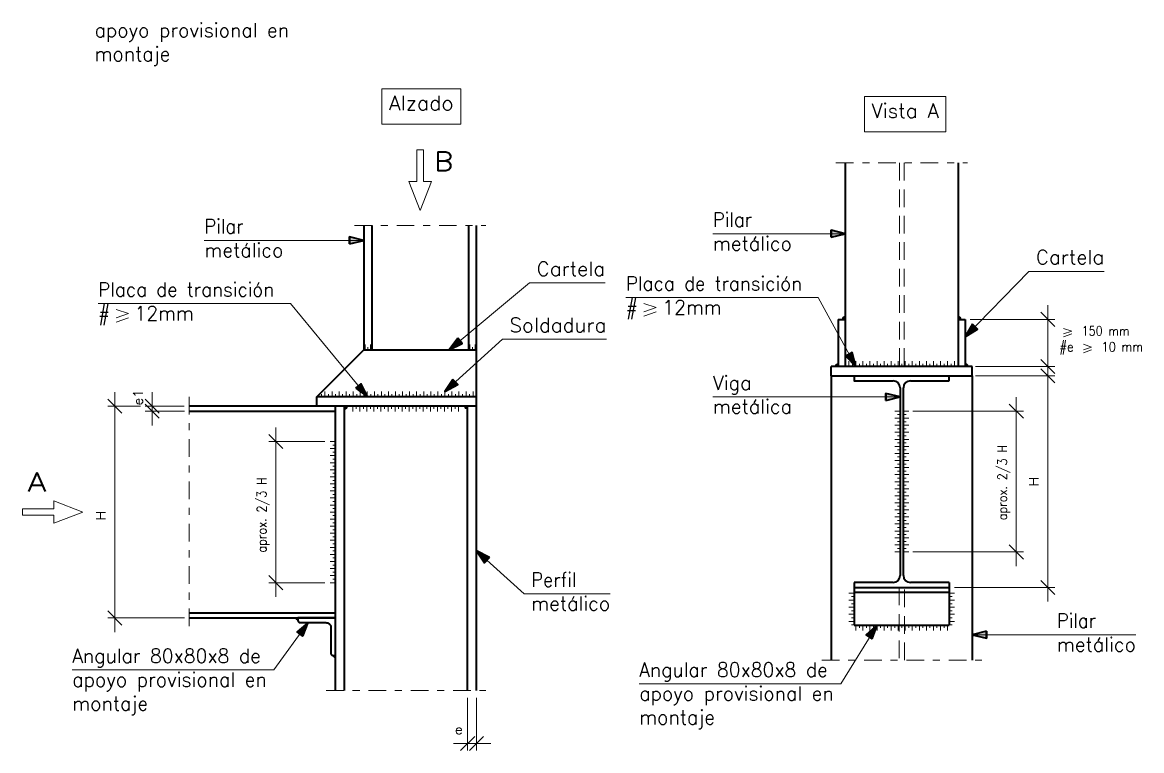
# Model space of a CAD drawing. Header units: millimetres. Extents: x 0 to 84, y 0 to 59.4.
# Drawn here: x 38.92 to 54.79, y 32.59 to 42.91 of the extents above; entities that cross this region are included whole.
import ezdxf
from ezdxf.enums import TextEntityAlignment as Align

# ---------------------------------------------------------------- set-up
doc = ezdxf.new("R2010")
doc.units = ezdxf.units.MM
doc.linetypes.add('DASHDOT', pattern=[0.5, 0.25, -0.125, 0, -0.125])
doc.linetypes.add('DASHED', pattern=[0.375, 0.25, -0.125])
for name, color, linetype, lineweight in [('0-CYPE0', 1, 'Continuous', 13), ('0-CYPE1', 2, 'Continuous', 18), ('0-CYPE2', 4, 'Continuous', 35)]:
    doc.layers.add(name, color=color, linetype=linetype, lineweight=lineweight)
doc.styles.add('CYPETXT', font='romans__.ttf', dxfattribs={"height": 0.2})

msp = doc.modelspace()

# ---------------------------------------------------------------- hatches: boundary and pattern name
at = {"layer": '0-CYPE1'}
h = msp.add_hatch(color=256, dxfattribs=at)
edge = h.paths.add_edge_path(flags=0)
edge.add_line((50.587, 38.698), (50.587, 38.74))
edge.add_arc((50.587, 38.698), 0.0422, 90, 180)
edge.add_line((50.545, 38.698), (50.587, 38.698))
h = msp.add_hatch(color=256, dxfattribs=at)
edge = h.paths.add_edge_path(flags=0)
edge.add_line((52.187, 38.698), (52.229, 38.698))
edge.add_arc((52.187, 38.698), 0.0422, 360, 450)
edge.add_line((52.187, 38.74), (52.187, 38.698))
h = msp.add_hatch(color=256, dxfattribs=at)
edge = h.paths.add_edge_path(flags=0)
edge.add_line((50.487, 38.031), (50.487, 38.074))
edge.add_arc((50.487, 38.031), 0.0422, 90, 180)
edge.add_line((50.445, 38.031), (50.487, 38.031))
h = msp.add_hatch(color=256, dxfattribs=at)
edge = h.paths.add_edge_path(flags=0)
edge.add_line((52.287, 38.031), (52.329, 38.031))
edge.add_arc((52.287, 38.031), 0.0422, 360, 450)
edge.add_line((52.287, 38.074), (52.287, 38.031))
h = msp.add_hatch(color=256, dxfattribs=at)
edge = h.paths.add_edge_path(flags=0)
edge.add_line((43.486, 37.467), (43.486, 37.425))
edge.add_arc((43.486, 37.467), 0.0422, 270.0045, 360.0046)
edge.add_line((43.528, 37.467), (43.486, 37.467))
h = msp.add_hatch(color=256, dxfattribs=at)
edge = h.paths.add_edge_path(flags=0)
edge.add_line((45.232, 37.467), (45.19, 37.467))
edge.add_arc((45.232, 37.467), 0.0422, 180, 270)
edge.add_line((45.232, 37.425), (45.232, 37.467))
h = msp.add_hatch(color=256, dxfattribs=at)
edge = h.paths.add_edge_path(flags=0)
edge.add_line((42.823, 34.467), (42.793, 34.467))
edge.add_arc((42.823, 34.467), 0.0296, 180.0064, 270.0065)
edge.add_line((42.823, 34.438), (42.823, 34.467))
h = msp.add_hatch(color=256, dxfattribs=at)
edge = h.paths.add_edge_path(flags=0)
edge.add_line((43.359, 33.931), (43.329, 33.931))
edge.add_arc((43.359, 33.931), 0.0296, 180, 270)
edge.add_line((43.359, 33.901), (43.359, 33.931))
at = {"layer": '0-CYPE2'}
for points in [[(43.559, 39.767), (43.759, 39.817), (43.559, 39.867)], [(50.387, 39.861), (50.587, 39.911), (50.387, 39.961)], [(52.391, 38.631), (52.287, 38.453), (52.463, 38.561)], [(45.092, 38.434), (44.971, 38.267), (45.156, 38.357)], [(50.596, 38.178), (50.737, 38.031), (50.683, 38.227)], [(43.646, 37.723), (43.812, 37.601), (43.723, 37.787)], [(45.024, 37.847), (44.909, 37.676), (45.091, 37.773)], [(51.164, 37.549), (51.364, 37.599), (51.164, 37.649)], [(45.541, 35.322), (45.359, 35.42), (45.473, 35.248)], [(42.894, 34.21), (42.972, 34.401), (42.814, 34.269)], [(50.968, 34.17), (51.037, 34.365), (50.885, 34.226)], [(52.587, 34.279), (52.387, 34.229), (52.587, 34.179)]]:
    msp.add_hatch(color=256, dxfattribs=at).paths.add_polyline_path(points, flags=0)

# ---------------------------------------------------------------- linework, layer by layer
at = {"layer": '0-CYPE0', "linetype": 'DASHED'}
for p, q in [((51.354, 40.915), (51.354, 38.031)), ((51.421, 40.915), (51.421, 38.031)), ((51.351, 34.898), (51.351, 33.868)), ((51.424, 33.868), (51.424, 34.898))]:
    msp.add_line(p, q, dxfattribs=at)
at = {"layer": '0-CYPE1', "linetype": 'DASHDOT'}
for p, q in [((50.454, 40.915), (52.321, 40.915)), ((43.626, 40.028), (45.492, 40.028)), ((41.284, 37.601), (41.284, 34.334)), ((50.254, 33.868), (52.521, 33.868)), ((43.226, 33.437), (45.492, 33.437))]:
    msp.add_line(p, q, dxfattribs=at)
at = {"layer": '0-CYPE1'}
for p, q in [((48.709, 39.911), (49.931, 39.911)), ((49.931, 39.911), (50.587, 39.911)), ((41.498, 39.817), (42.72, 39.817)), ((42.72, 39.817), (43.759, 39.817)), ((53.189, 39.378), (52.287, 38.453)), ((53.189, 39.378), (54.258, 39.378)), ((46.111, 39.214), (44.971, 38.267)), ((46.111, 39.214), (47.18, 39.214)), ((39.992, 38.922), (42.72, 38.922)), ((42.72, 38.922), (43.812, 37.601)), ((47.476, 39.007), (50.204, 39.007)), ((47.731, 38.924), (47.905, 38.864)), ((50.204, 39.007), (50.737, 38.031)), ((53.458, 38.598), (53.458, 38.898)), ((40.247, 38.839), (40.421, 38.779)), ((40.247, 38.719), (40.421, 38.779)), ((47.731, 38.804), (47.905, 38.864)), ((47.731, 38.744), (47.905, 38.804)), ((50.587, 38.698), (50.587, 38.74)), ((52.187, 38.74), (52.187, 38.698)), ((53.358, 38.798), (53.558, 38.598)), ((40.247, 38.659), (40.421, 38.719)), ((50.545, 38.698), (50.587, 38.698)), ((52.187, 38.698), (52.229, 38.698)), ((52.357, 38.698), (53.558, 38.698)), ((53.458, 38.031), (53.458, 38.698)), ((53.683, 38.571), (53.799, 38.531)), ((45.725, 38.418), (44.909, 37.676)), ((45.725, 38.418), (47.199, 38.418)), ((53.683, 38.491), (53.799, 38.531)), ((53.683, 38.451), (53.799, 38.491)), ((43.778, 38.342), (43.778, 38.267)), ((43.816, 38.305), (43.816, 38.267)), ((43.854, 38.342), (43.854, 38.267)), ((45.265, 38.342), (45.265, 38.267)), ((45.303, 38.305), (45.303, 38.267)), ((45.34, 38.342), (45.34, 38.267)), ((53.963, 38.346), (54.079, 38.306)), ((53.963, 38.266), (54.079, 38.306)), ((53.963, 38.226), (54.079, 38.266)), ((50.637, 38.106), (50.637, 38.031)), ((50.737, 38.106), (50.737, 38.031)), ((50.837, 38.106), (50.837, 38.031)), ((50.937, 38.106), (50.937, 38.031)), ((51.037, 38.106), (51.037, 38.031)), ((51.137, 38.106), (51.137, 38.031)), ((51.237, 38.106), (51.237, 38.031)), ((51.337, 38.106), (51.337, 38.031)), ((51.437, 38.106), (51.437, 38.031)), ((51.537, 38.106), (51.537, 38.031)), ((51.637, 38.106), (51.637, 38.031)), ((51.737, 38.106), (51.737, 38.031)), ((51.837, 38.106), (51.837, 38.031)), ((51.937, 38.106), (51.937, 38.031)), ((52.037, 38.106), (52.037, 38.031)), ((52.137, 38.106), (52.137, 38.031)), ((53.358, 38.131), (53.558, 37.931)), ((53.458, 38.131), (53.458, 37.831)), ((53.458, 37.798), (53.458, 38.098)), ((50.445, 38.031), (50.487, 38.031)), ((50.487, 38.031), (50.487, 38.074)), ((50.687, 38.069), (50.687, 38.031)), ((50.787, 38.069), (50.787, 38.031)), ((50.887, 38.069), (50.887, 38.031)), ((50.987, 38.069), (50.987, 38.031)), ((51.087, 38.069), (51.087, 38.031)), ((51.187, 38.069), (51.187, 38.031)), ((51.287, 38.069), (51.287, 38.031)), ((51.387, 38.069), (51.387, 38.031)), ((51.487, 38.069), (51.487, 38.031)), ((51.587, 38.069), (51.587, 38.031)), ((51.687, 38.069), (51.687, 38.031)), ((51.787, 38.069), (51.787, 38.031)), ((51.887, 38.069), (51.887, 38.031)), ((51.987, 38.069), (51.987, 38.031)), ((52.087, 38.069), (52.087, 38.031)), ((52.287, 38.074), (52.287, 38.031)), ((52.287, 38.031), (52.329, 38.031)), ((52.434, 38.031), (53.558, 38.031)), ((53.358, 37.998), (53.558, 37.798)), ((52.434, 37.898), (53.558, 37.898)), ((53.458, 37.898), (53.458, 34.898)), ((40.23, 37.367), (40.23, 37.667)), ((40.758, 37.367), (40.758, 37.667)), ((43.159, 37.638), (43.159, 37.601)), ((43.209, 37.676), (43.209, 37.601)), ((43.259, 37.638), (43.259, 37.601)), ((43.309, 37.676), (43.309, 37.601)), ((43.359, 37.638), (43.359, 37.601)), ((43.409, 37.676), (43.409, 37.601)), ((43.459, 37.638), (43.459, 37.601)), ((43.509, 37.676), (43.509, 37.601)), ((43.559, 37.638), (43.559, 37.601)), ((43.609, 37.676), (43.609, 37.601)), ((43.659, 37.638), (43.659, 37.601)), ((43.709, 37.676), (43.709, 37.601)), ((43.759, 37.638), (43.759, 37.601)), ((43.809, 37.676), (43.809, 37.601)), ((43.859, 37.638), (43.859, 37.601)), ((43.909, 37.676), (43.909, 37.601)), ((43.959, 37.638), (43.959, 37.601)), ((44.009, 37.676), (44.009, 37.601)), ((44.059, 37.638), (44.059, 37.601)), ((44.109, 37.676), (44.109, 37.601)), ((44.159, 37.638), (44.159, 37.601)), ((44.209, 37.676), (44.209, 37.601)), ((44.259, 37.638), (44.259, 37.601)), ((44.309, 37.676), (44.309, 37.601)), ((44.359, 37.638), (44.359, 37.601)), ((44.409, 37.676), (44.409, 37.601)), ((44.459, 37.638), (44.459, 37.601)), ((44.509, 37.676), (44.509, 37.601)), ((44.559, 37.638), (44.559, 37.601)), ((44.609, 37.676), (44.609, 37.601)), ((44.659, 37.638), (44.659, 37.601)), ((44.709, 37.676), (44.709, 37.601)), ((44.759, 37.638), (44.759, 37.601)), ((44.809, 37.676), (44.809, 37.601)), ((44.859, 37.638), (44.859, 37.601)), ((44.909, 37.676), (44.909, 37.601)), ((44.959, 37.638), (44.959, 37.601)), ((45.009, 37.676), (45.009, 37.601)), ((45.059, 37.638), (45.059, 37.601)), ((45.109, 37.676), (45.109, 37.601)), ((45.159, 37.638), (45.159, 37.601)), ((45.209, 37.676), (45.209, 37.601)), ((45.259, 37.638), (45.259, 37.601)), ((45.309, 37.676), (45.309, 37.601)), ((40.13, 37.567), (40.33, 37.367)), ((40.591, 37.467), (40.13, 37.467)), ((40.23, 37.467), (40.23, 34.467)), ((40.658, 37.567), (40.858, 37.367)), ((40.658, 37.496), (40.858, 37.296)), ((41.214, 37.467), (40.658, 37.467)), ((40.758, 37.496), (40.758, 37.196)), ((40.758, 37.467), (40.758, 37.396)), ((43.486, 37.467), (43.486, 37.425)), ((43.528, 37.467), (43.486, 37.467)), ((43.603, 37.392), (43.603, 37.467)), ((43.653, 37.43), (43.653, 37.467)), ((43.703, 37.392), (43.703, 37.467)), ((43.753, 37.43), (43.753, 37.467)), ((43.803, 37.392), (43.803, 37.467)), ((43.853, 37.43), (43.853, 37.467)), ((43.903, 37.392), (43.903, 37.467)), ((43.953, 37.43), (43.953, 37.467)), ((44.003, 37.392), (44.003, 37.467)), ((44.053, 37.43), (44.053, 37.467)), ((44.103, 37.392), (44.103, 37.467)), ((44.153, 37.43), (44.153, 37.467)), ((44.203, 37.392), (44.203, 37.467)), ((44.253, 37.43), (44.253, 37.467)), ((44.303, 37.392), (44.303, 37.467)), ((44.353, 37.43), (44.353, 37.467)), ((44.403, 37.392), (44.403, 37.467)), ((44.453, 37.43), (44.453, 37.467)), ((44.503, 37.392), (44.503, 37.467)), ((44.553, 37.43), (44.553, 37.467)), ((44.603, 37.392), (44.603, 37.467)), ((44.653, 37.43), (44.653, 37.467)), ((44.703, 37.392), (44.703, 37.467)), ((44.753, 37.43), (44.753, 37.467)), ((44.803, 37.392), (44.803, 37.467)), ((44.853, 37.43), (44.853, 37.467)), ((44.903, 37.392), (44.903, 37.467)), ((44.953, 37.43), (44.953, 37.467)), ((45.003, 37.392), (45.003, 37.467)), ((45.053, 37.43), (45.053, 37.467)), ((45.103, 37.392), (45.103, 37.467)), ((45.232, 37.467), (45.19, 37.467)), ((45.232, 37.425), (45.232, 37.467)), ((48.709, 37.599), (49.931, 37.599)), ((49.931, 37.599), (51.364, 37.599)), ((52.912, 37.498), (53.112, 37.298)), ((53.012, 37.298), (53.012, 37.598)), ((41.218, 37.396), (40.658, 37.396)), ((51.289, 37.398), (51.364, 37.398)), ((51.289, 37.298), (51.364, 37.298)), ((51.326, 37.348), (51.364, 37.348)), ((51.486, 37.398), (51.411, 37.398)), ((51.448, 37.348), (51.411, 37.348)), ((51.486, 37.298), (51.411, 37.298)), ((51.543, 37.398), (53.112, 37.398)), ((53.012, 37.398), (53.012, 35.402)), ((42.511, 36.867), (42.511, 37.167)), ((51.289, 37.198), (51.364, 37.198)), ((51.326, 37.248), (51.364, 37.248)), ((51.326, 37.148), (51.364, 37.148)), ((51.448, 37.248), (51.411, 37.248)), ((51.486, 37.198), (51.411, 37.198)), ((51.448, 37.148), (51.411, 37.148)), ((42.411, 37.067), (42.611, 36.867)), ((51.289, 37.098), (51.364, 37.098)), ((51.289, 36.998), (51.364, 36.998)), ((51.326, 37.048), (51.364, 37.048)), ((51.486, 37.098), (51.411, 37.098)), ((51.448, 37.048), (51.411, 37.048)), ((51.486, 36.998), (51.411, 36.998)), ((43.206, 36.967), (42.411, 36.967)), ((42.511, 36.967), (42.511, 34.967)), ((43.284, 36.967), (43.359, 36.967)), ((43.284, 36.867), (43.359, 36.867)), ((43.322, 36.917), (43.359, 36.917)), ((51.289, 36.898), (51.364, 36.898)), ((51.326, 36.948), (51.364, 36.948)), ((51.326, 36.848), (51.364, 36.848)), ((51.448, 36.948), (51.411, 36.948)), ((51.486, 36.898), (51.411, 36.898)), ((51.448, 36.848), (51.411, 36.848)), ((43.284, 36.767), (43.359, 36.767)), ((43.284, 36.667), (43.359, 36.667)), ((43.322, 36.817), (43.359, 36.817)), ((43.322, 36.717), (43.359, 36.717)), ((51.289, 36.798), (51.364, 36.798)), ((51.289, 36.698), (51.364, 36.698)), ((51.326, 36.748), (51.364, 36.748)), ((51.486, 36.798), (51.411, 36.798)), ((51.448, 36.748), (51.411, 36.748)), ((51.486, 36.698), (51.411, 36.698)), ((43.284, 36.567), (43.359, 36.567)), ((43.322, 36.617), (43.359, 36.617)), ((43.322, 36.517), (43.359, 36.517)), ((51.289, 36.598), (51.364, 36.598)), ((51.326, 36.648), (51.364, 36.648)), ((51.326, 36.548), (51.364, 36.548)), ((51.448, 36.648), (51.411, 36.648)), ((51.486, 36.598), (51.411, 36.598)), ((51.448, 36.548), (51.411, 36.548)), ((43.284, 36.467), (43.359, 36.467)), ((43.284, 36.367), (43.359, 36.367)), ((43.322, 36.417), (43.359, 36.417)), ((51.289, 36.498), (51.364, 36.498)), ((51.289, 36.398), (51.364, 36.398)), ((51.326, 36.448), (51.364, 36.448)), ((51.326, 36.348), (51.364, 36.348)), ((51.486, 36.498), (51.411, 36.498)), ((51.448, 36.448), (51.411, 36.448)), ((51.486, 36.398), (51.411, 36.398)), ((51.448, 36.348), (51.411, 36.348)), ((43.284, 36.267), (43.359, 36.267)), ((43.322, 36.317), (43.359, 36.317)), ((43.322, 36.217), (43.359, 36.217)), ((51.289, 36.298), (51.364, 36.298)), ((51.289, 36.199), (51.364, 36.199)), ((51.326, 36.248), (51.364, 36.248)), ((51.486, 36.298), (51.411, 36.298)), ((51.448, 36.248), (51.411, 36.248)), ((51.486, 36.199), (51.411, 36.199)), ((43.284, 36.167), (43.359, 36.167)), ((43.284, 36.067), (43.359, 36.067)), ((43.322, 36.117), (43.359, 36.117)), ((51.289, 36.099), (51.364, 36.099)), ((51.326, 36.149), (51.364, 36.149)), ((51.326, 36.049), (51.364, 36.049)), ((51.448, 36.149), (51.411, 36.149)), ((51.486, 36.099), (51.411, 36.099)), ((51.448, 36.049), (51.411, 36.049)), ((43.284, 35.967), (43.359, 35.967)), ((43.284, 35.867), (43.359, 35.867)), ((43.322, 36.017), (43.359, 36.017)), ((43.322, 35.917), (43.359, 35.917)), ((51.289, 35.999), (51.364, 35.999)), ((51.289, 35.899), (51.364, 35.899)), ((51.326, 35.949), (51.364, 35.949)), ((51.486, 35.999), (51.411, 35.999)), ((51.448, 35.949), (51.411, 35.949)), ((51.486, 35.899), (51.411, 35.899)), ((43.284, 35.767), (43.359, 35.767)), ((43.322, 35.817), (43.359, 35.817)), ((43.322, 35.717), (43.359, 35.717)), ((51.289, 35.799), (51.364, 35.799)), ((51.326, 35.849), (51.364, 35.849)), ((51.326, 35.749), (51.364, 35.749)), ((51.448, 35.849), (51.411, 35.849)), ((51.486, 35.799), (51.411, 35.799)), ((51.448, 35.749), (51.411, 35.749)), ((43.284, 35.667), (43.359, 35.667)), ((43.284, 35.567), (43.359, 35.567)), ((43.322, 35.617), (43.359, 35.617)), ((51.289, 35.699), (51.364, 35.699)), ((51.289, 35.601), (51.364, 35.601)), ((51.326, 35.649), (51.364, 35.649)), ((51.326, 35.551), (51.364, 35.551)), ((51.486, 35.699), (51.411, 35.699)), ((51.448, 35.649), (51.411, 35.649)), ((51.486, 35.601), (51.411, 35.601)), ((51.448, 35.551), (51.411, 35.551)), ((43.284, 35.467), (43.359, 35.467)), ((43.322, 35.517), (43.359, 35.517)), ((43.322, 35.417), (43.359, 35.417)), ((45.359, 35.42), (46.032, 34.809)), ((51.289, 35.501), (51.364, 35.501)), ((51.289, 35.402), (51.364, 35.402)), ((51.326, 35.451), (51.364, 35.451)), ((51.486, 35.501), (51.411, 35.501)), ((51.448, 35.451), (51.411, 35.451)), ((51.486, 35.402), (51.411, 35.402)), ((51.543, 35.402), (53.112, 35.402)), ((52.912, 35.502), (53.112, 35.302)), ((53.012, 35.502), (53.012, 35.202)), ((43.284, 35.367), (43.359, 35.367)), ((43.284, 35.267), (43.359, 35.267)), ((43.322, 35.317), (43.359, 35.317)), ((43.284, 35.167), (43.359, 35.167)), ((43.322, 35.217), (43.359, 35.217)), ((43.322, 35.117), (43.359, 35.117)), ((42.411, 35.067), (42.611, 34.867)), ((43.206, 34.967), (42.411, 34.967)), ((42.511, 35.067), (42.511, 34.767)), ((43.284, 35.067), (43.359, 35.067)), ((43.284, 34.967), (43.359, 34.967)), ((43.322, 35.017), (43.359, 35.017)), ((53.358, 34.998), (53.558, 34.798)), ((53.458, 34.998), (53.458, 34.698)), ((46.032, 34.809), (47.254, 34.809)), ((50.637, 34.819), (50.712, 34.819)), ((50.675, 34.769), (50.712, 34.769)), ((52.137, 34.819), (52.062, 34.819)), ((52.1, 34.769), (52.062, 34.769)), ((52.137, 34.898), (53.558, 34.898)), ((50.637, 34.719), (50.712, 34.719)), ((50.637, 34.619), (50.712, 34.619)), ((50.675, 34.669), (50.712, 34.669)), ((52.137, 34.719), (52.062, 34.719)), ((52.1, 34.669), (52.062, 34.669)), ((52.137, 34.619), (52.062, 34.619)), ((40.13, 34.567), (40.33, 34.367)), ((41.218, 34.467), (40.13, 34.467)), ((40.23, 34.567), (40.23, 34.267)), ((42.823, 34.467), (42.793, 34.467)), ((42.823, 34.438), (42.823, 34.467)), ((50.637, 34.519), (50.712, 34.519)), ((50.675, 34.569), (50.712, 34.569)), ((50.675, 34.469), (50.712, 34.469)), ((52.1, 34.569), (52.062, 34.569)), ((52.137, 34.519), (52.062, 34.519)), ((52.1, 34.469), (52.062, 34.469)), ((42.483, 33.73), (42.972, 34.401)), ((50.522, 33.534), (51.037, 34.365)), ((50.637, 34.419), (50.712, 34.419)), ((50.675, 34.369), (50.712, 34.369)), ((50.737, 34.29), (50.737, 34.365)), ((50.787, 34.327), (50.787, 34.365)), ((50.837, 34.29), (50.837, 34.365)), ((50.887, 34.327), (50.887, 34.365)), ((50.937, 34.29), (50.937, 34.365)), ((50.987, 34.327), (50.987, 34.365)), ((51.037, 34.29), (51.037, 34.365)), ((51.087, 34.327), (51.087, 34.365)), ((51.137, 34.29), (51.137, 34.365)), ((51.187, 34.327), (51.187, 34.365)), ((51.237, 34.29), (51.237, 34.365)), ((51.287, 34.327), (51.287, 34.365)), ((51.337, 34.29), (51.337, 34.365)), ((51.387, 34.327), (51.387, 34.365)), ((51.437, 34.29), (51.437, 34.365)), ((51.487, 34.327), (51.487, 34.365)), ((51.537, 34.29), (51.537, 34.365)), ((51.587, 34.327), (51.587, 34.365)), ((51.637, 34.29), (51.637, 34.365)), ((51.687, 34.327), (51.687, 34.365)), ((51.737, 34.29), (51.737, 34.365)), ((51.787, 34.327), (51.787, 34.365)), ((51.837, 34.29), (51.837, 34.365)), ((51.887, 34.327), (51.887, 34.365)), ((51.937, 34.29), (51.937, 34.365)), ((51.987, 34.327), (51.987, 34.365)), ((52.037, 34.29), (52.037, 34.365)), ((52.137, 34.419), (52.062, 34.419)), ((52.1, 34.369), (52.062, 34.369)), ((53.486, 34.229), (52.387, 34.229)), ((53.486, 34.229), (54.708, 34.229)), ((43.359, 33.931), (43.329, 33.931)), ((43.359, 33.901), (43.359, 33.931)), ((39.626, 33.73), (42.483, 33.73)), ((47.665, 33.534), (50.522, 33.534)), ((45.232, 33.334), (45.232, 32.587)), ((45.359, 33.334), (45.359, 32.587)), ((45.132, 32.587), (45.332, 32.787)), ((45.259, 32.587), (45.459, 32.787)), ((45.332, 32.687), (45.032, 32.687)), ((45.232, 32.687), (45.359, 32.687)), ((45.259, 32.687), (45.559, 32.687))]:
    msp.add_line(p, q, dxfattribs=at)
for points in [[(44.016, 41.964), (44.016, 41.464), (45.134, 41.464), (45.134, 41.964), (44.016, 41.964)], [(50.857, 41.855), (50.857, 41.355), (52.011, 41.355), (52.011, 41.855), (50.857, 41.855)], [(44.513, 41.099), (44.605, 41.099), (44.605, 40.653), (44.719, 40.653), (44.559, 40.242), (44.399, 40.653), (44.513, 40.653), (44.513, 41.099)], [(38.919, 35.922), (38.919, 36.013), (39.364, 36.013), (39.364, 36.127), (39.775, 35.967), (39.364, 35.808), (39.364, 35.922), (38.919, 35.922)]]:
    msp.add_lwpolyline(points, close=True, dxfattribs=at)
for centre, radius, start, end in [((50.587, 38.698), 0.0422, 90, 180), ((52.187, 38.698), 0.0422, 360, 90), ((50.487, 38.031), 0.0422, 90, 180), ((52.287, 38.031), 0.0422, 360, 90), ((43.486, 37.467), 0.0422, 270.0045, 0.0046), ((45.232, 37.467), 0.0422, 180, 270), ((42.823, 34.467), 0.0296, 180.0064, 270.0065), ((43.359, 33.931), 0.0296, 180, 270)]:
    msp.add_arc(centre, radius, start, end, dxfattribs=at)
for points in [[(42.823, 34.42), (42.828, 34.421), (42.823, 34.441)], [(42.823, 34.408), (42.837, 34.41), (42.823, 34.42), (42.828, 34.421)], [(43.3, 33.931), (43.302, 33.945), (43.312, 33.931), (43.313, 33.936)], [(43.312, 33.931), (43.313, 33.936), (43.332, 33.931)]]:
    msp.add_solid(points, dxfattribs=at)
at = {"layer": '0-CYPE2'}
for p, q in [((50.587, 40.915), (50.587, 38.031)), ((52.187, 40.915), (52.187, 38.031)), ((43.759, 40.028), (43.759, 38.267)), ((43.872, 40.028), (43.872, 38.267)), ((45.246, 40.028), (45.246, 38.267)), ((45.359, 33.437), (45.359, 40.028)), ((50.487, 38.698), (50.587, 38.698)), ((50.487, 38.698), (50.487, 38.031)), ((52.187, 38.698), (52.287, 38.698)), ((52.287, 38.698), (52.287, 38.031)), ((43.759, 38.267), (45.359, 38.267)), ((50.387, 37.898), (50.387, 38.031)), ((52.387, 38.031), (50.387, 38.031)), ((51.375, 38.031), (51.375, 38.031)), ((52.387, 37.898), (52.387, 38.031)), ((50.387, 37.898), (52.387, 37.898)), ((50.387, 37.898), (50.387, 33.868)), ((51.511, 37.827), (52.062, 37.827)), ((52.062, 37.827), (52.062, 37.898)), ((52.387, 37.898), (52.387, 33.868)), ((51.364, 37.727), (51.364, 35.069)), ((51.411, 35.069), (51.411, 37.727)), ((45.359, 37.467), (41.284, 37.467)), ((45.359, 37.601), (43.092, 37.601)), ((43.359, 33.437), (43.359, 37.467)), ((43.486, 33.437), (43.486, 37.467)), ((45.232, 33.437), (45.232, 37.467)), ((41.284, 37.396), (43.359, 37.396)), ((51.264, 34.969), (50.712, 34.969)), ((50.712, 34.969), (50.712, 34.365)), ((52.062, 34.969), (51.511, 34.969)), ((52.062, 34.969), (52.062, 34.365)), ((50.712, 34.898), (52.062, 34.898)), ((50.712, 34.831), (52.062, 34.831)), ((41.284, 34.539), (43.359, 34.539)), ((41.284, 34.467), (43.359, 34.467)), ((50.712, 34.365), (52.062, 34.365)), ((51.425, 34.365), (51.425, 34.365))]:
    msp.add_line(p, q, dxfattribs=at)
for points in [[(43.559, 39.767), (43.759, 39.817), (43.559, 39.867)], [(50.387, 39.861), (50.587, 39.911), (50.387, 39.961)], [(52.391, 38.631), (52.287, 38.453), (52.463, 38.561)], [(45.092, 38.434), (44.971, 38.267), (45.156, 38.357)], [(50.596, 38.178), (50.737, 38.031), (50.683, 38.227)], [(43.646, 37.723), (43.812, 37.601), (43.723, 37.787)], [(45.024, 37.847), (44.909, 37.676), (45.091, 37.773)], [(51.164, 37.549), (51.364, 37.599), (51.164, 37.649)], [(45.541, 35.322), (45.359, 35.42), (45.473, 35.248)], [(43.292, 34.334), (43.292, 33.967), (43.293, 33.964), (43.293, 33.961), (43.294, 33.958), (43.295, 33.955), (43.296, 33.953), (43.297, 33.95), (43.299, 33.947), (43.301, 33.945), (43.303, 33.943), (43.306, 33.941), (43.308, 33.939), (43.311, 33.938), (43.314, 33.936), (43.317, 33.935), (43.32, 33.935), (43.323, 33.934), (43.326, 33.934), (43.359, 33.934), (43.359, 34.467), (42.826, 34.467), (42.826, 34.434), (42.826, 34.431), (42.826, 34.428), (42.827, 34.425), (42.828, 34.422), (42.829, 34.419), (42.831, 34.417), (42.832, 34.414), (42.834, 34.412), (42.837, 34.409), (42.839, 34.407), (42.841, 34.406), (42.844, 34.404), (42.847, 34.403), (42.85, 34.402), (42.853, 34.401), (42.856, 34.401), (42.859, 34.401), (43.226, 34.401), (43.232, 34.4), (43.238, 34.4), (43.244, 34.398), (43.25, 34.396), (43.255, 34.394), (43.261, 34.391), (43.266, 34.387), (43.271, 34.383), (43.275, 34.379), (43.279, 34.374), (43.282, 34.369), (43.285, 34.364), (43.288, 34.358), (43.29, 34.352), (43.291, 34.346), (43.292, 34.34), (43.292, 34.334)], [(42.894, 34.21), (42.972, 34.401), (42.814, 34.269)], [(50.968, 34.17), (51.037, 34.365), (50.885, 34.226)], [(52.587, 34.279), (52.387, 34.229), (52.587, 34.179)]]:
    msp.add_lwpolyline(points, close=True, dxfattribs=at)
for points in [[(43.559, 39.767), (43.559, 39.867)], [(50.387, 39.861), (50.387, 39.961)], [(52.391, 38.631), (52.463, 38.561)], [(45.092, 38.434), (45.156, 38.357)], [(43.092, 37.467), (43.092, 37.601), (43.759, 38.267)], [(50.596, 38.178), (50.683, 38.227)], [(43.646, 37.723), (43.723, 37.787)], [(45.024, 37.847), (45.091, 37.773)], [(50.712, 37.898), (50.712, 37.827), (51.264, 37.827)], [(51.164, 37.549), (51.164, 37.649)], [(45.541, 35.322), (45.473, 35.248)], [(42.894, 34.21), (42.814, 34.269)], [(50.968, 34.17), (50.885, 34.226)], [(52.587, 34.279), (52.587, 34.179)]]:
    msp.add_lwpolyline(points, dxfattribs=at)
for centre, start, end in [((51.264, 37.727), 0, 90), ((51.511, 37.727), 90, 180), ((51.264, 35.069), 270, 360), ((51.511, 35.069), 180, 270)]:
    msp.add_arc(centre, 0.1, start, end, dxfattribs=at)

# ---------------------------------------------------------------- texts
at = {"layer": '0-CYPE1', "style": 'CYPETXT'}
for s, height, width, p, p2 in [('apoyo provisional en', 0.2, 0.84836, (39.942, 42.697), (42.699, 42.697)), ('montaje', 0.2, 0.87602, (39.942, 42.359), (41.016, 42.359)), ('Alzado', 0.2, 0.948935, (44.116, 41.664), (45.034, 41.664)), ('Vista A', 0.2, 0.872029, (50.957, 41.555), (51.911, 41.555)), ('B', 0.267, 0.838198, (44.759, 40.804), (45.027, 40.804)), ('Pilar ', 0.2, 0.783326, (48.709, 40.011), (49.393, 40.011)), ('Pilar ', 0.2, 0.783326, (41.498, 39.917), (42.182, 39.917)), ('metálico', 0.2, 0.878484, (48.709, 39.673), (49.831, 39.673)), ('metálico', 0.2, 0.878484, (41.498, 39.58), (42.62, 39.58)), ('Cartela', 0.2, 0.878036, (53.289, 39.478), (54.258, 39.478)), ('Cartela', 0.2, 0.878036, (46.211, 39.314), (47.18, 39.314)), ('Placa de transición ', 0.2, 0.806382, (39.992, 39.022), (42.62, 39.022)), ('Placa de transición ', 0.2, 0.806382, (47.476, 39.107), (50.104, 39.107)), ('#', 0.2, 0.831683, (39.992, 38.684), (40.16, 38.684)), ('12mm', 0.2, 0.876095, (40.508, 38.684), (41.348, 38.684)), ('#', 0.2, 0.831683, (47.476, 38.769), (47.644, 38.769)), ('12mm', 0.2, 0.876095, (47.992, 38.769), (48.832, 38.769)), ('Soldadura', 0.2, 0.917101, (45.825, 38.518), (47.199, 38.518)), (' 150 mm ', 0.1333, 0.716968, (53.857, 38.468), (54.697, 38.468)), ('#e ', 0.1333, 0.726895, (53.625, 38.243), (53.905, 38.243)), (' 10 mm', 0.1333, 0.739654, (54.137, 38.243), (54.809, 38.243)), ('Viga ', 0.2, 0.832319, (48.709, 37.699), (49.393, 37.699)), ('metálica', 0.2, 0.878484, (48.709, 37.362), (49.831, 37.362)), ('A', 0.267, 1.156502, (38.989, 36.259), (39.257, 36.259)), ('Perfil ', 0.2, 0.785933, (46.132, 34.909), (46.903, 34.909)), ('metálico', 0.2, 0.878484, (46.132, 34.572), (47.254, 34.572)), ('Pilar ', 0.2, 0.783326, (53.586, 34.329), (54.27, 34.329)), ('metálico', 0.2, 0.878484, (53.586, 33.991), (54.708, 33.991)), ('Angular 80x80x8 de', 0.2, 0.844336, (39.626, 33.83), (42.299, 33.83)), ('Angular 80x80x8 de', 0.2, 0.844336, (47.665, 33.634), (50.338, 33.634)), ('apoyo provisional en', 0.2, 0.84836, (39.626, 33.493), (42.383, 33.493)), ('apoyo provisional en', 0.2, 0.84836, (47.665, 33.297), (50.422, 33.297)), ('montaje', 0.2, 0.87602, (39.626, 33.155), (40.7, 33.155)), ('montaje', 0.2, 0.87602, (47.665, 32.959), (48.739, 32.959)), ('e', 0.133, 0.966628, (45.051, 32.821), (45.163, 32.821))]:
    msp.add_text(s, height=height, dxfattribs=dict(at, width=width)).set_placement(p, p2, align=Align.FIT)
for s, height, width, p, p2 in [('e1', 0.1333, 0.917031, (40.625, 37.48), (40.625, 37.704)), ('aprox. 2/3 H ', 0.13333, 0.728796, (52.879, 35.851), (52.879, 36.999)), ('aprox. 2/3 H ', 0.13333, 0.728796, (42.378, 35.393), (42.378, 36.541)), ('H', 0.133, 0.978261, (53.325, 36.326), (53.325, 36.47)), ('H', 0.133, 0.978261, (40.096, 35.845), (40.096, 35.989))]:
    msp.add_text(s, height=height, rotation=90, dxfattribs=dict(at, width=width)).set_placement(p, p2, align=Align.FIT)

doc.saveas('drawing.dxf')
